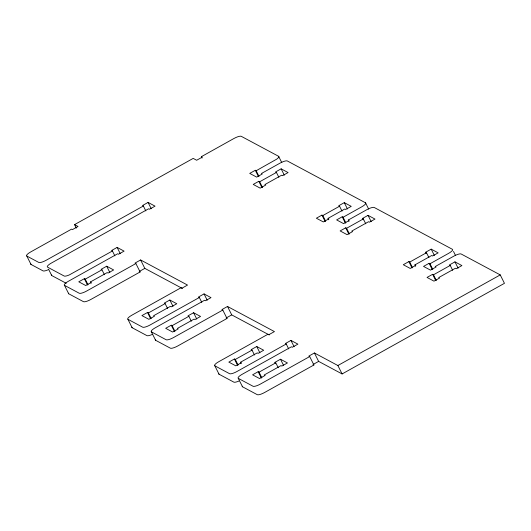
<?xml version="1.0" encoding="UTF-8"?>
<svg xmlns="http://www.w3.org/2000/svg" width="531" height="531" viewBox="0 0 531 531"><rect width="100%" height="100%" fill="white"/><g stroke="black" fill="none" stroke-linecap="round" stroke-linejoin="round"><path stroke-width="0.8" d="M76.311 228.124L74.552 224.62L193.178 158.397L196.656 160.256L202.238 157.143L201.368 156.678L233.932 138.498A6.485 1.633 -26.6 0 1 241.253 136.314L278.622 156.313L281.788 162.625M114.882 255.896L112.426 250.984L69.309 274.919A6.498 1.639 -26.6 0 1 64.165 276.027L47.511 267.113A6.485 1.633 -26.6 0 1 51.354 263.064L148.58 208.789L149.45 209.254L155.032 206.141L148.083 202.417L142.5 205.537L143.363 206.001L145.826 210.913M143.363 206.001L46.137 260.276A6.491 1.633 -26.6 0 1 38.823 262.46L26.796 256.028A6.485 1.633 -26.6 0 1 30.639 251.979L71.579 229.126L72.448 229.591L78.03 226.478L74.552 224.62M152.058 334.523A6.491 1.633 -26.6 0 1 146.914 335.625L132.139 327.72L127.925 319.297A6.485 1.633 -26.6 0 1 131.768 315.255L181.078 287.722L181.947 288.194L187.529 285.074L140.602 259.964L135.02 263.077L135.89 263.542L140.104 271.965L90.794 299.491A6.491 1.633 -26.6 0 1 83.473 301.674L68.698 293.769L64.483 285.346A6.485 1.633 -26.6 0 1 68.326 281.304L117.636 253.778L118.506 254.243L124.088 251.123L117.139 247.406L111.556 250.519L112.426 250.984M258.982 176.358L256.174 170.743L255.305 170.278L249.723 173.398L256.672 177.115L262.254 174.002L261.385 173.537L279.996 163.15A6.485 1.633 -26.6 0 1 287.311 160.959L365.527 202.815L368.693 209.134M256.174 170.743L276.711 159.147A6.498 1.639 -26.6 0 0 278.622 156.313M88.033 284.769L85.225 279.153L84.356 278.689L78.774 281.808L85.723 285.525L91.305 282.412L90.436 281.948L107.189 272.595L108.058 273.06L113.641 269.947L106.685 266.223L101.102 269.343L101.972 269.808L104.434 274.719M262.487 187.39L259.672 181.775L258.809 181.31L253.221 184.423L260.177 188.147L265.759 185.027L264.889 184.562L281.636 175.217L282.505 175.681L288.087 172.562L281.138 168.845L275.556 171.958L276.425 172.422L278.881 177.334M85.225 279.153L101.972 269.808M259.672 181.775L276.425 172.422M135.89 263.542L86.58 291.068A6.491 1.633 -26.6 0 1 79.258 293.251L64.483 285.346M182.365 288.472L144.817 268.381L139.235 271.5L140.104 271.965M151.189 318.56L148.375 312.951L147.505 312.487L141.923 315.6L148.879 319.323L154.461 316.204L153.592 315.739L170.338 306.394L171.208 306.858L176.79 303.739L169.834 300.022L164.252 303.135L165.121 303.599L167.584 308.511M325.636 221.181L322.828 215.566L321.959 215.101L316.376 218.221L323.326 221.938L328.908 218.825L328.039 218.36L344.792 209.008L345.654 209.473L351.237 206.36L344.287 202.636L338.705 205.756L339.575 206.22L342.03 211.132M148.375 312.951L165.121 303.599M322.828 215.566L339.575 206.22M238.963 381.026A6.491 1.633 -26.6 0 1 233.819 382.128L219.044 374.222L214.829 365.806A6.485 1.633 -26.6 0 1 218.672 361.757L267.982 334.231L268.852 334.696L274.434 331.583L227.507 306.467L221.925 309.586L222.794 310.051L227.009 318.467L177.699 345.993A6.491 1.633 -26.6 0 1 170.378 348.183L155.603 340.278L151.388 331.855A6.485 1.633 -26.6 0 1 155.231 327.806L204.541 300.28L205.411 300.745L210.993 297.632L204.043 293.909L198.461 297.028L199.331 297.493L201.787 302.404M345.887 222.861L343.079 217.252L342.21 216.787L336.627 219.9L343.577 223.624L349.159 220.504L348.29 220.04L366.901 209.652A6.485 1.633 -26.6 0 1 374.216 207.468L452.439 249.324A6.491 1.633 -26.6 0 1 448.589 253.367L429.984 263.754L429.114 263.29L423.532 266.409L430.482 270.126L436.064 267.013L435.194 266.549L453.806 256.161A6.485 1.633 -26.6 0 1 461.12 253.977L500.235 274.899L504.45 283.322L342.097 373.95L318.633 361.392L314.412 352.976L308.83 356.089L309.699 356.553L313.914 364.976L264.604 392.502A6.491 1.633 -26.6 0 1 257.283 394.686L242.508 386.78L238.293 378.364A6.485 1.633 -26.6 0 1 242.136 374.315L291.453 346.789L292.322 347.254L297.904 344.134L290.948 340.417L285.366 343.53L286.236 343.995L288.698 348.907M199.331 297.493L150.021 325.018A6.491 1.633 -26.6 0 1 142.7 327.202L127.925 319.297M343.079 217.252L361.684 206.864A6.491 1.633 -26.6 0 0 365.527 202.815M174.945 331.278L172.13 325.662L171.261 325.198L165.679 328.311L172.628 332.034L178.217 328.915L177.347 328.45L194.094 319.104L194.963 319.569L200.545 316.449L193.589 312.732L188.007 315.845L188.877 316.31L191.339 321.222M349.391 233.892L346.584 228.277L345.714 227.812L340.132 230.932L347.082 234.649L352.664 231.536L351.794 231.071L368.541 221.719L369.41 222.184L374.992 219.071L368.043 215.347L362.461 218.467L363.164 219.867M172.13 325.662L188.877 316.31M346.584 228.277L363.33 218.931L365.786 223.843M222.794 310.051L173.484 337.577A6.491 1.633 -26.6 0 1 166.163 339.76L151.388 331.855M226.14 318.003L231.722 314.89L269.27 334.975M238.094 365.069L235.279 359.454L234.41 358.989L228.828 362.109L235.784 365.826L241.366 362.713L240.497 362.248L257.243 352.896L258.112 353.361L263.695 350.248L256.745 346.524L251.163 349.644L252.026 350.108L254.488 355.02M412.541 267.69L409.733 262.075L408.863 261.61L403.281 264.723L410.231 268.447L415.813 265.327L414.95 264.863L431.696 255.517L432.566 255.982L438.148 252.862L431.192 249.145L425.61 252.258L426.313 253.665M235.279 359.454L252.026 350.108M409.733 262.075L426.479 252.723L428.942 257.635M286.236 343.995L236.926 371.527A6.491 1.633 -26.6 0 1 229.604 373.711L214.829 365.806M261.849 377.78L259.035 372.165L258.166 371.7L252.583 374.82L259.54 378.537L265.122 375.424L264.252 374.959L280.999 365.607L281.868 366.071L287.45 362.958L280.494 359.235L274.912 362.354L275.616 363.755M436.296 280.401L433.488 274.786L432.619 274.321L427.037 277.434L433.986 281.158L439.568 278.045L438.699 277.574L455.445 268.228L456.315 268.693L461.897 265.58L454.948 261.856L449.365 264.976L450.235 265.44L452.691 270.352M259.035 372.165L275.781 362.819L278.244 367.731M433.488 274.786L450.235 265.44M309.699 356.553L260.389 384.079A6.491 1.633 -26.6 0 1 253.068 386.269L238.293 378.364M313.044 364.512L318.633 361.392M314.412 352.976L337.875 365.527L500.235 274.899M362.461 218.467L363.33 218.931M425.61 252.258L426.479 252.723M226.359 318.122L227.009 318.467M313.263 364.624L313.914 364.976M274.912 362.354L275.781 362.819M26.796 256.028L31.017 264.445L43.038 270.876A6.491 1.633 -26.6 0 0 48.175 269.775M48.567 269.217L51.726 275.529L66.209 283.282M453.487 251.428L455.598 255.637M454.948 261.856L458.107 268.168M431.192 249.145L434.358 255.457M429.984 263.754L432.792 269.37M429.114 263.29L432.274 269.609M432.619 274.321L435.778 280.633M414.95 264.863L415.647 266.27M408.863 261.61L412.023 267.923M368.043 215.347L371.202 221.666M344.287 202.636L347.447 208.955M348.29 220.04L348.993 221.447M342.21 216.787L345.369 223.1M345.714 227.812L348.874 234.131M328.039 218.36L328.742 219.761M321.959 215.101L325.118 221.42M281.138 168.845L284.297 175.157M255.305 170.278L258.464 176.591M258.809 181.31L261.969 187.622M337.875 365.527L342.097 373.95M201.368 156.678L202.072 158.079M290.948 340.417L294.114 346.73M280.494 359.235L283.66 365.554M256.745 346.524L259.905 352.843M227.507 306.467L231.722 314.89M258.166 371.7L261.332 378.019M240.497 362.248L241.2 363.649M204.043 293.909L207.203 300.227M234.41 358.989L237.576 365.308M148.083 202.417L151.242 208.736M193.589 312.732L196.755 319.045M169.834 300.022L173 306.334M140.602 259.964L144.817 268.381M171.261 325.198L174.427 331.51M117.139 247.406L120.298 253.718M147.505 312.487L150.671 318.799M106.685 266.223L109.851 272.542M90.436 281.948L91.14 283.348M84.356 278.689L87.515 285.008M68.705 293.769A6.485 1.633 -26.6 0 1 68.453 293.205M51.726 275.529A6.485 1.633 -26.6 0 1 51.48 274.972M31.017 264.445A6.485 1.633 -26.6 0 1 30.765 263.887M242.514 386.78A6.485 1.633 -26.6 0 1 242.262 386.216M219.051 374.222A6.485 1.633 -26.6 0 1 218.799 373.665M155.61 340.271A6.485 1.633 -26.6 0 1 155.357 339.714M132.146 327.72A6.485 1.633 -26.6 0 1 131.894 327.156"/></g></svg>
